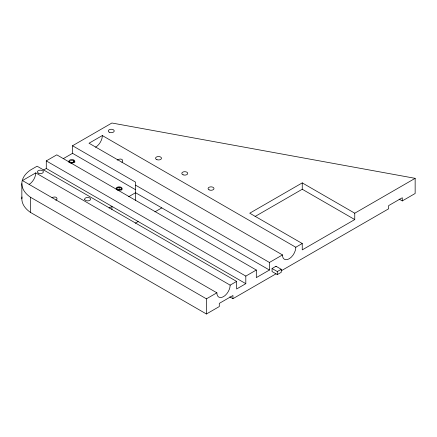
<?xml version="1.0" encoding="UTF-8"?>
<svg xmlns="http://www.w3.org/2000/svg" width="437" height="437" viewBox="0 0 437 437"><rect width="100%" height="100%" fill="white"/><g stroke="black" fill="none" stroke-linecap="round" stroke-linejoin="round"><path stroke-width="0.66" d="M255.05 216.501L302.246 189.248L302.251 182.885L354.757 213.201L415.15 178.334L415.15 193.493L402.286 200.916L399.134 199.097M302.251 182.885L249.74 213.201L302.246 243.518L302.246 249.882L354.757 219.565L354.757 213.201M116.166 189.319L117.433 187.571M43.41 170.135L46.278 168.48L46.278 160.903L245.812 276.097L245.812 283.679L236.619 288.983L236.619 281.406L37.096 166.202L30.53 169.998A36.506 21.074 0 0 0 22.85 178.738L22.101 181.169A36.506 21.074 0 0 0 30.53 197.278L30.53 212.437L206.428 313.99L219.292 306.566L219.292 303.382L232.948 295.499L232.948 298.684L275.998 273.83M116.564 188.462C118.077 187.2 121.437 187.156 122.103 189.319M22.249 180.678L35.747 172.894L230.157 285.137L236.619 281.406M46.278 160.903L56.783 154.84L256.311 270.033L256.311 277.615L269.438 270.033L269.438 262.457L135.546 185.151M63.201 158.713L72.537 153.321L72.537 145.745L111.916 123.01L415.15 178.334M102.313 135.557L89.022 143.232L282.482 254.924L282.542 256.279A9.467 5.468 -60 0 0 289.463 258.617A9.467 5.468 -60 0 0 295.805 247.866L295.778 247.255L102.313 135.557L102.34 136.169A9.467 5.468 -60 0 1 95.561 147.187M109.042 208.034L111.916 206.373L111.916 209.531M128.696 196.688L135.546 192.733L269.438 270.033M135.301 223.187L138.168 221.532M154.949 211.841L161.799 207.892M30.53 197.278L206.428 298.837L216.867 292.812A9.396 5.424 -60 0 0 223.509 296.647A9.396 5.424 -60 0 0 230.157 285.137M245.812 276.097L256.311 270.033M269.438 262.457L282.482 254.924M295.778 247.255L302.246 243.518M272.065 268.52L276.004 266.248L281.253 269.279L281.253 272.311L277.315 274.583L272.065 271.552L272.065 268.52L277.315 271.552L281.253 269.279M281.302 270.765L388.635 208.799L388.635 205.619L402.286 197.737L402.286 200.916M51.97 197.786C53.412 196.819 56.433 196.382 57.023 198.529A2.912 1.885 -7 0 1 56.346 199.949L55.789 200.201M117.4 189.855L119.175 189.27L121.524 190.068M70.177 162.919L73.465 162.411L73.465 160.669M302.246 189.248L354.757 219.565M72.537 145.745L135.546 182.12L135.546 200.31M72.537 153.321L135.546 189.702M46.278 168.48L245.812 283.679M229.796 296.865L232.948 298.684M22.451 180.563L216.867 292.812M277.315 271.552L277.315 274.583M276.004 266.248L276.004 266.592M206.428 298.837L206.428 313.99M119.175 187.528L119.175 189.27M21.85 183.638L21.85 198.797M35.747 172.894A9.396 5.424 -60 0 1 29.099 184.403M121.89 162.209A2.977 1.803 -2.5 0 0 122.66 161.379C123.261 159.303 120.525 158.609 119.022 159.281A2.977 1.803 -2.5 0 0 117.22 160.171M69.352 162.182A2.972 1.715 0 0 1 71.537 159.576A2.972 1.715 0 0 1 74.7 161.821A2.972 1.715 0 0 1 69.838 162.526M68.909 162.389A2.972 1.715 0 0 1 71.794 160.625A2.972 1.715 0 0 1 74.847 162.291M30.53 212.437A36.506 21.074 0 0 1 21.992 196.945M84.762 199.616L84.663 199.174A2.972 1.715 0 0 1 88.886 197.617A2.972 1.715 0 0 1 89.541 200.485A2.972 1.715 0 0 1 84.762 199.616M156.921 159.691A2.972 1.715 0 0 0 161.488 158.325A2.972 1.715 0 0 0 157.151 156.725A2.972 1.715 0 0 0 156.921 159.691M183.108 174.827A2.972 1.715 0 0 0 187.735 173.527A2.972 1.715 0 0 0 183.474 171.861A2.972 1.715 0 0 0 183.108 174.827M209.077 189.855A2.972 1.715 0 0 0 213.944 188.888A2.972 1.715 0 0 0 210.06 186.943A2.972 1.715 0 0 0 209.077 189.855M109.174 132.187A2.972 1.715 0 0 0 114.133 131.395A2.972 1.715 0 0 0 110.468 129.314A2.972 1.715 0 0 0 109.174 132.187M117.034 189.778A2.972 1.715 0 0 0 122.005 189.008A2.972 1.715 0 0 0 118.367 186.905A2.972 1.715 0 0 0 117.034 189.778M38.276 173.101A2.972 1.715 0 0 0 43.247 172.331A2.972 1.715 0 0 0 39.609 170.233A2.972 1.715 0 0 0 38.276 173.101"/></g></svg>
